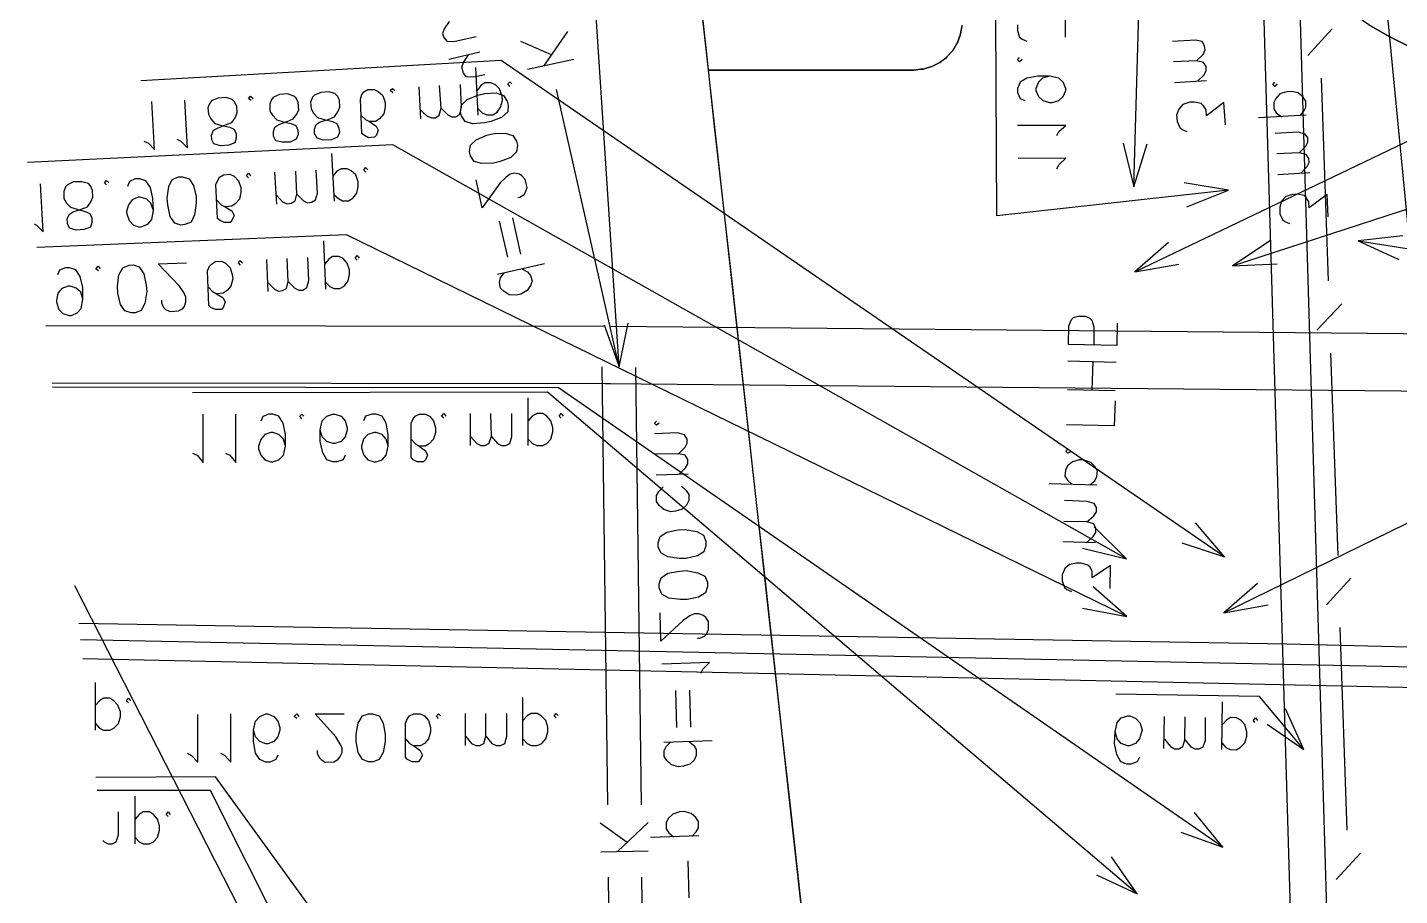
# Model space of a CAD drawing. Header units: metres. Extents: x 131 to 658, y 22 to 173.
# Drawn here: x 132.73 to 162.68, y 102.82 to 121.78 of the extents above; entities that cross this region are included whole.
import ezdxf

# ---------------------------------------------------------------- set-up
doc = ezdxf.new("R2010")
doc.units = ezdxf.units.M
for name, color, linetype in [('BOUNDARY', 7, 'Continuous'), ('ELECTR_CABLE', 7, 'Continuous'), ('ELECTR_CABLE_COMM', 7, 'Continuous'), ('GAS', 7, 'Continuous'), ('GRASS', 7, 'Continuous'), ('ROAD', 7, 'Continuous'), ('SEWER', 7, 'Continuous'), ('WATER_PIPELINE', 7, 'Continuous')]:
    doc.layers.add(name, color=color, linetype=linetype)

msp = doc.modelspace()

# ---------------------------------------------------------------- linework, layer by layer
at = {"layer": 'BOUNDARY'}
msp.add_lwpolyline([(149.762, 101.41), (149.396, 104.716), (149.207, 106.37), (148.841, 109.688), (148.652, 111.341), (148.286, 114.648), (148.108, 116.301), (147.731, 119.619), (147.554, 121.273), (147.187, 124.58), (146.999, 126.244), (146.633, 129.551), (146.444, 131.204), (146.078, 134.522), (145.9, 136.176), (149.229, 136.187), (150.894, 136.198), (154.223, 136.209), (155.887, 136.209), (159.216, 136.22), (160.881, 136.231), (164.221, 136.22)], dxfattribs=at)
at = {"layer": 'ELECTR_CABLE'}
for points in [[(156.653, 119.253), (156.886, 118.299), (156.886, 118.299), (157.519, 140.448), (157.519, 140.448), (160.393, 147.783)], [(160.415, 98.824), (159.571, 127.354)], [(161.203, 98.846), (160.359, 127.332)], [(158.04, 117.866), (158.95, 118.232), (158.95, 118.232), (153.89, 117.666), (153.89, 117.666), (153.846, 126.3)], [(155.388, 121.572), (155.388, 122.072)], [(154.345, 121.839), (154.345, 121.706), (154.345, 121.706), (154.389, 121.572), (154.389, 121.572), (154.445, 121.528), (154.445, 121.528), (154.545, 121.484)], [(158.251, 121.051), (158.395, 121.195), (158.395, 121.195), (158.44, 121.295), (158.44, 121.295), (158.428, 121.384), (158.428, 121.384), (158.373, 121.473), (158.373, 121.473), (158.229, 121.506), (158.229, 121.506), (157.729, 121.473)], [(157.929, 110.531), (158.861, 110.22), (158.861, 110.22), (143.071, 121.062), (143.071, 121.062), (135.203, 120.618)], [(154.445, 121.084), (154.389, 121.029), (154.389, 121.029), (154.345, 121.073), (154.345, 121.073), (154.389, 121.129)], [(158.273, 120.607), (158.417, 120.751), (158.417, 120.751), (158.462, 120.84), (158.462, 120.84), (158.462, 120.929), (158.462, 120.929), (158.406, 121.018), (158.406, 121.018), (158.251, 121.051), (158.251, 121.051), (157.752, 121.029)], [(142.571, 119.864), (142.516, 120.907)], [(155.044, 120.718), (154.889, 120.674), (154.889, 120.674), (154.8, 120.585), (154.8, 120.585), (154.744, 120.452), (154.744, 120.452), (154.744, 120.407), (154.744, 120.407), (154.8, 120.274), (154.8, 120.274), (154.9, 120.185), (154.9, 120.185), (155.044, 120.141), (155.044, 120.141), (155.099, 120.141), (155.099, 120.141), (155.244, 120.185), (155.244, 120.185), (155.344, 120.274), (155.344, 120.274), (155.399, 120.407), (155.399, 120.407), (155.399, 120.452), (155.399, 120.452), (155.344, 120.585), (155.344, 120.585), (155.244, 120.674), (155.244, 120.674), (155.044, 120.718), (155.044, 120.718), (154.789, 120.718), (154.789, 120.718), (154.545, 120.674), (154.545, 120.674), (154.4, 120.585), (154.4, 120.585), (154.345, 120.452), (154.345, 120.452), (154.345, 120.363), (154.345, 120.363), (154.4, 120.23), (154.4, 120.23), (154.5, 120.185)], [(140.008, 119.864), (140.108, 119.775), (140.108, 119.775), (140.197, 119.73), (140.197, 119.73), (140.341, 119.63), (140.341, 119.63), (140.385, 119.542), (140.385, 119.542), (140.352, 119.431), (140.352, 119.431), (140.307, 119.386), (140.307, 119.386), (140.174, 119.375), (140.174, 119.375), (140.086, 119.42), (140.086, 119.42), (140.03, 119.464), (140.03, 119.464), (139.997, 120.219), (139.997, 120.219), (140.03, 120.319), (140.03, 120.319), (140.074, 120.374), (140.074, 120.374), (140.163, 120.429), (140.163, 120.429), (140.296, 120.429), (140.296, 120.429), (140.385, 120.385), (140.385, 120.385), (140.485, 120.296), (140.485, 120.296), (140.54, 120.141), (140.54, 120.141), (140.54, 120.052), (140.54, 120.052), (140.507, 119.897), (140.507, 119.897), (140.418, 119.786), (140.418, 119.786), (140.33, 119.73), (140.33, 119.73), (140.197, 119.73)], [(140.707, 120.352), (140.651, 120.407), (140.651, 120.407), (140.696, 120.452), (140.696, 120.452), (140.751, 120.407)], [(141.317, 119.786), (141.284, 120.485)], [(141.306, 119.986), (141.45, 119.852), (141.45, 119.852), (141.55, 119.808), (141.55, 119.808), (141.639, 119.808), (141.639, 119.808), (141.717, 119.864), (141.717, 119.864), (141.761, 120.019), (141.761, 120.019), (141.728, 120.518)], [(141.761, 120.019), (141.905, 119.875), (141.905, 119.875), (141.994, 119.83), (141.994, 119.83), (142.083, 119.83), (142.083, 119.83), (142.172, 119.886), (142.172, 119.886), (142.205, 120.041), (142.205, 120.041), (142.183, 120.54)], [(142.571, 120.008), (142.66, 119.919), (142.66, 119.919), (142.76, 119.875), (142.76, 119.875), (142.893, 119.875), (142.893, 119.875), (142.982, 119.93), (142.982, 119.93), (143.059, 120.041), (143.059, 120.041), (143.104, 120.185), (143.104, 120.185), (143.093, 120.285), (143.093, 120.285), (143.037, 120.441), (143.037, 120.441), (142.949, 120.529), (142.949, 120.529), (142.849, 120.574), (142.849, 120.574), (142.715, 120.574), (142.715, 120.574), (142.627, 120.518), (142.627, 120.518), (142.549, 120.407)], [(143.259, 120.496), (143.215, 120.552), (143.215, 120.552), (143.259, 120.596), (143.259, 120.596), (143.304, 120.552)], [(157.641, 117.089), (156.908, 116.446), (156.908, 116.446), (165.386, 120.507), (165.386, 120.507), (173.187, 120.529)], [(158.473, 120.618), (157.774, 120.574)], [(160.015, 120.552), (159.96, 120.496), (159.96, 120.496), (159.915, 120.54), (159.915, 120.54), (159.96, 120.585)], [(135.27, 119.298), (135.369, 119.253), (135.369, 119.253), (135.503, 119.12), (135.503, 119.12), (135.447, 120.163)], [(135.991, 119.342), (136.08, 119.298), (136.08, 119.298), (136.224, 119.153), (136.224, 119.153), (136.168, 120.196)], [(136.945, 119.198), (136.801, 119.242), (136.801, 119.242), (136.757, 119.331), (136.757, 119.331), (136.745, 119.431), (136.745, 119.431), (136.79, 119.542), (136.79, 119.542), (136.879, 119.586), (136.879, 119.586), (137.056, 119.653), (137.056, 119.653), (137.189, 119.708), (137.189, 119.708), (137.267, 119.808), (137.267, 119.808), (137.311, 119.919), (137.311, 119.919), (137.3, 120.063), (137.3, 120.063), (137.245, 120.163), (137.245, 120.163), (137.2, 120.208), (137.2, 120.208), (137.067, 120.252), (137.067, 120.252), (136.89, 120.241), (136.89, 120.241), (136.757, 120.185), (136.757, 120.185), (136.712, 120.13), (136.712, 120.13), (136.668, 120.03), (136.668, 120.03), (136.679, 119.886), (136.679, 119.886), (136.734, 119.786), (136.734, 119.786), (136.823, 119.686), (136.823, 119.686), (136.967, 119.642), (136.967, 119.642), (137.145, 119.608), (137.145, 119.608), (137.234, 119.564), (137.234, 119.564), (137.289, 119.464), (137.289, 119.464), (137.289, 119.364), (137.289, 119.364), (137.256, 119.264), (137.256, 119.264), (137.123, 119.209), (137.123, 119.209), (136.945, 119.198)], [(137.611, 120.185), (137.555, 120.23), (137.555, 120.23), (137.6, 120.285), (137.6, 120.285), (137.655, 120.23)], [(138.288, 119.275), (138.155, 119.309), (138.155, 119.309), (138.099, 119.409), (138.099, 119.409), (138.099, 119.508), (138.099, 119.508), (138.133, 119.608), (138.133, 119.608), (138.221, 119.664), (138.221, 119.664), (138.399, 119.73), (138.399, 119.73), (138.532, 119.786), (138.532, 119.786), (138.61, 119.886), (138.61, 119.886), (138.654, 119.986), (138.654, 119.986), (138.643, 120.141), (138.643, 120.141), (138.599, 120.241), (138.599, 120.241), (138.543, 120.285), (138.543, 120.285), (138.41, 120.33), (138.41, 120.33), (138.232, 120.319), (138.232, 120.319), (138.099, 120.263), (138.099, 120.263), (138.055, 120.208), (138.055, 120.208), (138.022, 120.108), (138.022, 120.108), (138.022, 119.952), (138.022, 119.952), (138.077, 119.864), (138.077, 119.864), (138.177, 119.764), (138.177, 119.764), (138.31, 119.719), (138.31, 119.719), (138.488, 119.686), (138.488, 119.686), (138.587, 119.642), (138.587, 119.642), (138.632, 119.542), (138.632, 119.542), (138.643, 119.442), (138.643, 119.442), (138.599, 119.342), (138.599, 119.342), (138.465, 119.275), (138.465, 119.275), (138.288, 119.275)], [(139.187, 119.32), (139.054, 119.364), (139.054, 119.364), (138.998, 119.464), (138.998, 119.464), (138.998, 119.564), (138.998, 119.564), (139.031, 119.664), (139.031, 119.664), (139.12, 119.719), (139.12, 119.719), (139.298, 119.775), (139.298, 119.775), (139.431, 119.83), (139.431, 119.83), (139.509, 119.941), (139.509, 119.941), (139.553, 120.041), (139.553, 120.041), (139.542, 120.196), (139.542, 120.196), (139.497, 120.285), (139.497, 120.285), (139.442, 120.341), (139.442, 120.341), (139.309, 120.374), (139.309, 120.374), (139.131, 120.363), (139.131, 120.363), (138.998, 120.307), (138.998, 120.307), (138.954, 120.263), (138.954, 120.263), (138.909, 120.152), (138.909, 120.152), (138.92, 120.008), (138.92, 120.008), (138.976, 119.908), (138.976, 119.908), (139.065, 119.819), (139.065, 119.819), (139.209, 119.775), (139.209, 119.775), (139.386, 119.73), (139.386, 119.73), (139.486, 119.686), (139.486, 119.686), (139.531, 119.586), (139.531, 119.586), (139.542, 119.486), (139.542, 119.486), (139.497, 119.386), (139.497, 119.386), (139.364, 119.331), (139.364, 119.331), (139.187, 119.32)], [(158.883, 119.653), (158.85, 120.141), (158.85, 120.141), (158.473, 119.852), (158.473, 119.852), (158.462, 119.986), (158.462, 119.986), (158.406, 120.074), (158.406, 120.074), (158.351, 120.119), (158.351, 120.119), (158.207, 120.152), (158.207, 120.152), (158.107, 120.152), (158.107, 120.152), (157.951, 120.097), (157.951, 120.097), (157.863, 119.997), (157.863, 119.997), (157.818, 119.864), (157.818, 119.864), (157.829, 119.73), (157.829, 119.73), (157.885, 119.597), (157.885, 119.597), (157.94, 119.553), (157.94, 119.553), (158.04, 119.508)], [(160.504, 119.852), (160.592, 119.952), (160.592, 119.952), (160.637, 120.041), (160.637, 120.041), (160.637, 120.174), (160.637, 120.174), (160.581, 120.263), (160.581, 120.263), (160.47, 120.352), (160.47, 120.352), (160.326, 120.385), (160.326, 120.385), (160.226, 120.374), (160.226, 120.374), (160.071, 120.33), (160.071, 120.33), (159.982, 120.23), (159.982, 120.23), (159.938, 120.141), (159.938, 120.141), (159.938, 120.008), (159.938, 120.008), (159.993, 119.919), (159.993, 119.919), (160.104, 119.83)], [(160.648, 119.864), (159.605, 119.808)], [(155.199, 119.42), (155.244, 119.508), (155.244, 119.508), (155.399, 119.642), (155.399, 119.642), (154.345, 119.642)], [(155.765, 110.409), (156.72, 110.176), (140.707, 119.22), (132.73, 118.831)], [(156.886, 118.299), (157.175, 119.242)], [(160.492, 119.042), (160.637, 119.187), (160.637, 119.187), (160.681, 119.275), (160.681, 119.275), (160.681, 119.375), (160.681, 119.375), (160.626, 119.453), (160.626, 119.453), (160.47, 119.497), (160.47, 119.497), (159.971, 119.464)], [(139.431, 117.988), (139.375, 119.031)], [(155.199, 118.698), (155.255, 118.787), (155.255, 118.787), (155.399, 118.931), (155.399, 118.931), (154.356, 118.92)], [(160.526, 118.599), (160.67, 118.743), (160.67, 118.743), (160.714, 118.832), (160.714, 118.832), (160.703, 118.92), (160.703, 118.92), (160.648, 119.009), (160.648, 119.009), (160.492, 119.042), (160.492, 119.042), (160.004, 119.02)], [(138.177, 117.922), (138.133, 118.621)], [(138.166, 118.121), (138.299, 117.977), (138.299, 117.977), (138.399, 117.933), (138.399, 117.933), (138.488, 117.944), (138.488, 117.944), (138.576, 117.999), (138.576, 117.999), (138.61, 118.144), (138.61, 118.144), (138.587, 118.643)], [(138.61, 118.144), (138.754, 117.999), (138.754, 117.999), (138.843, 117.955), (138.843, 117.955), (138.931, 117.966), (138.931, 117.966), (139.02, 118.021), (139.02, 118.021), (139.065, 118.166), (139.065, 118.166), (139.031, 118.665)], [(139.42, 118.132), (139.52, 118.044), (139.52, 118.044), (139.608, 117.999), (139.608, 117.999), (139.742, 117.999), (139.742, 117.999), (139.83, 118.055), (139.83, 118.055), (139.919, 118.166), (139.919, 118.166), (139.952, 118.31), (139.952, 118.31), (139.952, 118.41), (139.952, 118.41), (139.897, 118.565), (139.897, 118.565), (139.797, 118.654), (139.797, 118.654), (139.708, 118.698), (139.708, 118.698), (139.575, 118.698), (139.575, 118.698), (139.486, 118.643), (139.486, 118.643), (139.398, 118.532)], [(140.119, 118.621), (140.074, 118.665), (140.074, 118.665), (140.108, 118.721), (140.108, 118.721), (140.163, 118.676)], [(132.876, 117.493), (132.928, 117.467), (133.072, 117.322), (133.017, 118.365)], [(133.794, 117.356), (133.649, 117.4), (133.649, 117.4), (133.605, 117.5), (133.605, 117.5), (133.594, 117.6), (133.594, 117.6), (133.638, 117.7), (133.638, 117.7), (133.727, 117.755), (133.727, 117.755), (133.905, 117.811), (133.905, 117.811), (134.038, 117.866), (134.038, 117.866), (134.115, 117.977), (134.115, 117.977), (134.16, 118.077), (134.16, 118.077), (134.149, 118.221), (134.149, 118.221), (134.104, 118.321), (134.104, 118.321), (134.06, 118.377), (134.06, 118.377), (133.916, 118.41), (133.916, 118.41), (133.738, 118.41), (133.738, 118.41), (133.605, 118.343), (133.605, 118.343), (133.561, 118.299), (133.561, 118.299), (133.527, 118.199), (133.527, 118.199), (133.527, 118.044), (133.527, 118.044), (133.583, 117.944), (133.583, 117.944), (133.672, 117.855), (133.672, 117.855), (133.816, 117.811), (133.816, 117.811), (133.993, 117.766), (133.993, 117.766), (134.093, 117.722), (134.093, 117.722), (134.138, 117.622), (134.138, 117.622), (134.138, 117.522), (134.138, 117.522), (134.104, 117.422), (134.104, 117.422), (133.971, 117.367), (133.971, 117.367), (133.794, 117.356)], [(134.459, 118.343), (134.415, 118.388), (134.415, 118.388), (134.459, 118.443), (134.459, 118.443), (134.504, 118.399)], [(135.48, 117.788), (135.425, 117.944), (135.425, 117.944), (135.336, 118.033), (135.336, 118.033), (135.192, 118.077), (135.192, 118.077), (135.147, 118.077), (135.147, 118.077), (135.014, 118.021), (135.014, 118.021), (134.937, 117.911), (134.937, 117.911), (134.892, 117.766), (134.892, 117.766), (134.903, 117.711), (134.903, 117.711), (134.948, 117.567), (134.948, 117.567), (135.048, 117.467), (135.048, 117.467), (135.181, 117.422), (135.181, 117.422), (135.225, 117.433), (135.225, 117.433), (135.358, 117.489), (135.358, 117.489), (135.447, 117.589), (135.447, 117.589), (135.48, 117.788), (135.48, 117.788), (135.469, 118.044), (135.469, 118.044), (135.414, 118.288), (135.414, 118.288), (135.314, 118.432), (135.314, 118.432), (135.181, 118.476), (135.181, 118.476), (135.081, 118.476), (135.081, 118.476), (134.959, 118.421), (134.959, 118.421), (134.914, 118.31)], [(136.08, 117.467), (135.946, 117.511), (135.946, 117.511), (135.847, 117.655), (135.847, 117.655), (135.791, 117.911), (135.791, 117.911), (135.78, 118.055), (135.78, 118.055), (135.813, 118.31), (135.813, 118.31), (135.891, 118.465), (135.891, 118.465), (136.024, 118.521), (136.024, 118.521), (136.113, 118.521), (136.113, 118.521), (136.257, 118.476), (136.257, 118.476), (136.357, 118.332), (136.357, 118.332), (136.413, 118.088), (136.413, 118.088), (136.413, 117.944), (136.413, 117.944), (136.379, 117.689), (136.379, 117.689), (136.302, 117.533), (136.302, 117.533), (136.168, 117.478), (136.168, 117.478), (136.08, 117.467)], [(136.867, 118.01), (136.956, 117.911), (136.956, 117.911), (137.045, 117.866), (137.045, 117.866), (137.189, 117.777), (137.189, 117.777), (137.245, 117.677), (137.245, 117.677), (137.2, 117.578), (137.2, 117.578), (137.156, 117.522), (137.156, 117.522), (137.023, 117.522), (137.023, 117.522), (136.934, 117.567), (136.934, 117.567), (136.879, 117.611), (136.879, 117.611), (136.845, 118.354), (136.845, 118.354), (136.89, 118.465), (136.89, 118.465), (136.923, 118.51), (136.923, 118.51), (137.012, 118.565), (137.012, 118.565), (137.145, 118.576), (137.145, 118.576), (137.245, 118.532), (137.245, 118.532), (137.334, 118.432), (137.334, 118.432), (137.389, 118.288), (137.389, 118.288), (137.389, 118.188), (137.389, 118.188), (137.356, 118.033), (137.356, 118.033), (137.267, 117.933), (137.267, 117.933), (137.189, 117.877), (137.189, 117.877), (137.045, 117.866)], [(137.555, 118.499), (137.511, 118.543), (137.511, 118.543), (137.555, 118.599), (137.555, 118.599), (137.6, 118.543)], [(158.95, 118.232), (157.985, 118.388)], [(159.86, 117.123), (159.039, 116.579), (159.039, 116.579), (165.186, 118.576), (165.186, 118.576), (173.065, 118.51)], [(160.726, 118.61), (160.026, 118.565)], [(161.125, 117.644), (161.103, 118.132), (161.103, 118.132), (160.714, 117.844), (160.714, 117.844), (160.703, 117.977), (160.703, 117.977), (160.648, 118.066), (160.648, 118.066), (160.603, 118.11), (160.603, 118.11), (160.448, 118.144), (160.448, 118.144), (160.348, 118.132), (160.348, 118.132), (160.204, 118.088), (160.204, 118.088), (160.104, 117.988), (160.104, 117.988), (160.071, 117.855), (160.071, 117.855), (160.071, 117.711), (160.071, 117.711), (160.126, 117.589), (160.126, 117.589), (160.182, 117.544), (160.182, 117.544), (160.282, 117.5)], [(155.765, 109.1), (156.731, 108.922), (139.697, 117.256), (132.935, 116.978)], [(139.242, 116.068), (139.198, 117.123)], [(162.756, 117.234), (161.78, 117.123), (161.78, 117.123), (165.164, 116.59), (165.164, 116.59), (168.382, 116.457)], [(161.78, 117.123), (162.667, 116.712)], [(133.938, 115.847), (133.894, 116.002), (133.894, 116.002), (133.794, 116.091), (133.794, 116.091), (133.661, 116.135), (133.661, 116.135), (133.616, 116.135), (133.616, 116.135), (133.483, 116.08), (133.483, 116.08), (133.394, 115.98), (133.394, 115.98), (133.361, 115.824), (133.361, 115.824), (133.361, 115.78), (133.361, 115.78), (133.416, 115.625), (133.416, 115.625), (133.505, 115.536), (133.505, 115.536), (133.638, 115.491), (133.638, 115.491), (133.694, 115.491), (133.694, 115.491), (133.816, 115.547), (133.816, 115.547), (133.905, 115.647), (133.905, 115.647), (133.938, 115.847), (133.938, 115.847), (133.938, 116.102), (133.938, 116.102), (133.882, 116.346), (133.882, 116.346), (133.783, 116.49), (133.783, 116.49), (133.649, 116.535), (133.649, 116.535), (133.561, 116.535), (133.561, 116.535), (133.427, 116.479), (133.427, 116.479), (133.383, 116.379)], [(134.282, 116.468), (134.226, 116.512), (134.226, 116.512), (134.271, 116.568), (134.271, 116.568), (134.315, 116.512)], [(134.992, 115.547), (134.859, 115.591), (134.859, 115.591), (134.759, 115.736), (134.759, 115.736), (134.704, 115.98), (134.704, 115.98), (134.693, 116.135), (134.693, 116.135), (134.726, 116.379), (134.726, 116.379), (134.815, 116.535), (134.815, 116.535), (134.948, 116.59), (134.948, 116.59), (135.037, 116.601), (135.037, 116.601), (135.17, 116.557), (135.17, 116.557), (135.27, 116.401), (135.27, 116.401), (135.325, 116.157), (135.325, 116.157), (135.336, 116.013), (135.336, 116.013), (135.292, 115.758), (135.292, 115.758), (135.214, 115.602), (135.214, 115.602), (135.081, 115.547), (135.081, 115.547), (134.992, 115.547)], [(135.658, 115.824), (135.658, 115.769), (135.658, 115.769), (135.702, 115.669), (135.702, 115.669), (135.747, 115.625), (135.747, 115.625), (135.847, 115.58), (135.847, 115.58), (136.024, 115.591), (136.024, 115.591), (136.113, 115.636), (136.113, 115.636), (136.157, 115.691), (136.157, 115.691), (136.191, 115.791), (136.191, 115.791), (136.191, 115.891), (136.191, 115.891), (136.146, 115.991), (136.146, 115.991), (136.046, 116.135), (136.046, 116.135), (135.58, 116.623), (135.58, 116.623), (136.202, 116.645)], [(136.679, 116.113), (136.768, 116.013), (136.768, 116.013), (136.856, 115.969), (136.856, 115.969), (137.001, 115.88), (137.001, 115.88), (137.045, 115.78), (137.045, 115.78), (137.012, 115.68), (137.012, 115.68), (136.967, 115.625), (136.967, 115.625), (136.834, 115.625), (136.834, 115.625), (136.734, 115.669), (136.734, 115.669), (136.69, 115.713), (136.69, 115.713), (136.657, 116.468), (136.657, 116.468), (136.701, 116.568), (136.701, 116.568), (136.745, 116.612), (136.745, 116.612), (136.834, 116.668), (136.834, 116.668), (136.967, 116.679), (136.967, 116.679), (137.056, 116.634), (137.056, 116.634), (137.156, 116.535), (137.156, 116.535), (137.2, 116.39), (137.2, 116.39), (137.211, 116.29), (137.211, 116.29), (137.167, 116.135), (137.167, 116.135), (137.089, 116.035), (137.089, 116.035), (137.001, 115.98), (137.001, 115.98), (136.856, 115.969)], [(137.378, 116.59), (137.334, 116.645), (137.334, 116.645), (137.367, 116.69), (137.367, 116.69), (137.422, 116.645)], [(137.988, 116.013), (137.955, 116.712)], [(137.977, 116.213), (138.121, 116.068), (138.121, 116.068), (138.21, 116.024), (138.21, 116.024), (138.299, 116.035), (138.299, 116.035), (138.388, 116.08), (138.388, 116.08), (138.421, 116.235), (138.421, 116.235), (138.399, 116.734)], [(138.421, 116.235), (138.565, 116.091), (138.565, 116.091), (138.654, 116.046), (138.654, 116.046), (138.743, 116.046), (138.743, 116.046), (138.832, 116.102), (138.832, 116.102), (138.876, 116.257), (138.876, 116.257), (138.854, 116.756)], [(139.231, 116.224), (139.331, 116.124), (139.331, 116.124), (139.42, 116.08), (139.42, 116.08), (139.553, 116.08), (139.553, 116.08), (139.642, 116.135), (139.642, 116.135), (139.73, 116.246), (139.73, 116.246), (139.764, 116.39), (139.764, 116.39), (139.764, 116.49), (139.764, 116.49), (139.708, 116.634), (139.708, 116.634), (139.619, 116.734), (139.619, 116.734), (139.531, 116.779), (139.531, 116.779), (139.386, 116.779), (139.386, 116.779), (139.309, 116.723), (139.309, 116.723), (139.22, 116.623)], [(139.93, 116.701), (139.886, 116.745), (139.886, 116.745), (139.93, 116.801), (139.93, 116.801), (139.975, 116.745)], [(156.908, 116.446), (157.863, 116.612)], [(159.039, 116.579), (160.015, 116.623)], [(156.52, 115.325), (156.509, 114.837), (156.509, 114.837), (155.455, 114.859), (155.455, 114.859), (155.466, 115.269), (155.466, 115.269), (155.521, 115.403), (155.521, 115.403), (155.566, 115.447), (155.566, 115.447), (155.665, 115.48), (155.665, 115.48), (155.821, 115.48), (155.821, 115.48), (155.921, 115.436), (155.921, 115.436), (155.965, 115.392), (155.965, 115.392), (156.009, 115.247), (156.009, 115.247), (156.009, 114.848)], [(155.443, 114.504), (156.498, 114.471)], [(155.976, 113.86), (155.998, 114.493)], [(157.907, 104.206), (158.828, 103.884), (144.324, 113.916), (133.277, 113.928)], [(156.475, 113.849), (155.432, 113.871)], [(156.065, 103.274), (156.953, 102.863), (156.953, 102.863), (144.08, 113.816), (144.08, 113.816), (136.335, 113.805)], [(143.659, 112.651), (143.659, 113.694)], [(156.475, 113.627), (156.453, 113.083), (156.453, 113.083), (155.41, 113.106)], [(136.335, 112.484), (136.435, 112.44), (136.435, 112.44), (136.568, 112.284), (136.568, 112.284), (136.568, 113.339)], [(137.056, 112.484), (137.145, 112.44), (137.145, 112.44), (137.278, 112.284), (137.278, 112.284), (137.278, 113.339)], [(138.366, 112.64), (138.321, 112.795), (138.321, 112.795), (138.221, 112.895), (138.221, 112.895), (138.088, 112.939), (138.088, 112.939), (138.044, 112.939), (138.044, 112.939), (137.911, 112.895), (137.911, 112.895), (137.822, 112.784), (137.822, 112.784), (137.777, 112.64), (137.777, 112.64), (137.777, 112.584), (137.777, 112.584), (137.822, 112.44), (137.822, 112.44), (137.911, 112.34), (137.911, 112.34), (138.044, 112.296), (138.044, 112.296), (138.088, 112.296), (138.088, 112.296), (138.221, 112.34), (138.221, 112.34), (138.321, 112.44), (138.321, 112.44), (138.366, 112.64), (138.366, 112.64), (138.366, 112.895), (138.366, 112.895), (138.31, 113.139), (138.31, 113.139), (138.221, 113.294), (138.221, 113.294), (138.088, 113.339), (138.088, 113.339), (137.999, 113.339), (137.999, 113.339), (137.866, 113.283), (137.866, 113.283), (137.822, 113.183)], [(138.721, 113.239), (138.676, 113.294), (138.676, 113.294), (138.721, 113.339), (138.721, 113.339), (138.765, 113.294)], [(139.664, 112.44), (139.619, 112.34), (139.619, 112.34), (139.486, 112.296), (139.486, 112.296), (139.398, 112.296), (139.398, 112.296), (139.264, 112.34), (139.264, 112.34), (139.176, 112.495), (139.176, 112.495), (139.12, 112.739), (139.12, 112.739), (139.12, 112.995), (139.12, 112.995), (139.165, 113.194), (139.165, 113.194), (139.264, 113.294), (139.264, 113.294), (139.398, 113.339), (139.398, 113.339), (139.442, 113.339), (139.442, 113.339), (139.575, 113.294), (139.575, 113.294), (139.664, 113.194), (139.664, 113.194), (139.708, 113.039), (139.708, 113.039), (139.708, 112.995), (139.708, 112.995), (139.664, 112.839), (139.664, 112.839), (139.575, 112.739), (139.575, 112.739), (139.442, 112.695), (139.442, 112.695), (139.398, 112.695), (139.398, 112.695), (139.264, 112.739), (139.264, 112.739), (139.165, 112.839), (139.165, 112.839), (139.12, 112.995)], [(140.607, 112.64), (140.563, 112.795), (140.563, 112.795), (140.474, 112.895), (140.474, 112.895), (140.341, 112.939), (140.341, 112.939), (140.296, 112.939), (140.296, 112.939), (140.163, 112.895), (140.163, 112.895), (140.063, 112.795), (140.063, 112.795), (140.019, 112.64), (140.019, 112.64), (140.019, 112.595), (140.019, 112.595), (140.074, 112.44), (140.074, 112.44), (140.163, 112.34), (140.163, 112.34), (140.296, 112.296), (140.296, 112.296), (140.341, 112.296), (140.341, 112.296), (140.474, 112.34), (140.474, 112.34), (140.563, 112.44), (140.563, 112.44), (140.607, 112.64), (140.607, 112.64), (140.607, 112.895), (140.607, 112.895), (140.563, 113.139), (140.563, 113.139), (140.474, 113.294), (140.474, 113.294), (140.341, 113.339), (140.341, 113.339), (140.252, 113.339), (140.252, 113.339), (140.108, 113.294), (140.108, 113.294), (140.063, 113.194)], [(141.106, 112.795), (141.195, 112.695), (141.195, 112.695), (141.284, 112.64), (141.284, 112.64), (141.417, 112.54), (141.417, 112.54), (141.462, 112.44), (141.462, 112.44), (141.417, 112.34), (141.417, 112.34), (141.373, 112.296), (141.373, 112.296), (141.24, 112.296), (141.24, 112.296), (141.151, 112.34), (141.151, 112.34), (141.106, 112.395), (141.106, 112.395), (141.106, 113.139), (141.106, 113.139), (141.151, 113.239), (141.151, 113.239), (141.195, 113.294), (141.195, 113.294), (141.284, 113.339), (141.284, 113.339), (141.417, 113.339), (141.417, 113.339), (141.506, 113.294), (141.506, 113.294), (141.595, 113.194), (141.595, 113.194), (141.639, 113.039), (141.639, 113.039), (141.639, 112.939), (141.639, 112.939), (141.595, 112.795), (141.595, 112.795), (141.506, 112.695), (141.506, 112.695), (141.417, 112.64), (141.417, 112.64), (141.284, 112.64)], [(141.817, 113.25), (141.772, 113.294), (141.772, 113.294), (141.817, 113.35), (141.817, 113.35), (141.861, 113.294)], [(142.405, 112.651), (142.405, 113.35)], [(142.405, 112.85), (142.538, 112.695), (142.538, 112.695), (142.627, 112.651), (142.627, 112.651), (142.715, 112.651), (142.715, 112.651), (142.804, 112.695), (142.804, 112.695), (142.86, 112.85), (142.86, 112.85), (142.849, 113.35)], [(142.86, 112.85), (142.993, 112.695), (142.993, 112.695), (143.082, 112.651), (143.082, 112.651), (143.17, 112.651), (143.17, 112.651), (143.259, 112.695), (143.259, 112.695), (143.304, 112.85), (143.304, 112.85), (143.304, 113.35)], [(143.659, 112.795), (143.759, 112.695), (143.759, 112.695), (143.847, 112.651), (143.847, 112.651), (143.981, 112.651), (143.981, 112.651), (144.069, 112.695), (144.069, 112.695), (144.158, 112.795), (144.158, 112.795), (144.202, 112.95), (144.202, 112.95), (144.202, 113.05), (144.202, 113.05), (144.158, 113.194), (144.158, 113.194), (144.069, 113.294), (144.069, 113.294), (143.981, 113.35), (143.981, 113.35), (143.847, 113.35), (143.847, 113.35), (143.747, 113.294), (143.747, 113.294), (143.659, 113.194)], [(144.38, 113.25), (144.336, 113.294), (144.336, 113.294), (144.38, 113.35), (144.38, 113.35), (144.424, 113.294)], [(155.921, 111.796), (156.032, 111.885), (156.032, 111.885), (156.076, 111.974), (156.076, 111.974), (156.087, 112.107), (156.087, 112.107), (156.032, 112.196), (156.032, 112.196), (155.943, 112.284), (155.943, 112.284), (155.787, 112.34), (155.787, 112.34), (155.688, 112.34), (155.688, 112.34), (155.543, 112.296), (155.543, 112.296), (155.432, 112.207), (155.432, 112.207), (155.388, 112.118), (155.388, 112.118), (155.377, 111.985), (155.377, 111.985), (155.432, 111.896), (155.432, 111.896), (155.532, 111.807)], [(155.499, 112.517), (155.443, 112.484), (155.443, 112.484), (155.399, 112.529), (155.399, 112.529), (155.443, 112.573)], [(156.076, 111.785), (155.033, 111.818)], [(155.854, 110.986), (156.009, 111.119), (156.009, 111.119), (156.065, 111.208), (156.065, 111.208), (156.065, 111.297), (156.065, 111.297), (156.02, 111.386), (156.02, 111.386), (155.865, 111.43), (155.865, 111.43), (155.366, 111.452)], [(159.583, 109.643), (158.85, 109), (158.85, 109), (164.132, 111.585), (164.132, 111.585), (171.922, 111.341)], [(155.843, 110.531), (155.998, 110.664), (155.998, 110.664), (156.054, 110.753), (156.054, 110.753), (156.054, 110.842), (156.054, 110.842), (156.009, 110.942), (156.009, 110.942), (155.854, 110.986), (155.854, 110.986), (155.355, 110.997)], [(156.72, 110.176), (156.02, 110.875)], [(158.861, 110.22), (158.229, 110.964)], [(156.043, 110.531), (155.344, 110.553)], [(156.364, 109.532), (156.376, 110.032), (156.376, 110.032), (155.976, 109.765), (155.976, 109.765), (155.976, 109.899), (155.976, 109.899), (155.932, 109.999), (155.932, 109.999), (155.876, 110.043), (155.876, 110.043), (155.732, 110.087), (155.732, 110.087), (155.632, 110.087), (155.632, 110.087), (155.477, 110.054), (155.477, 110.054), (155.377, 109.965), (155.377, 109.965), (155.321, 109.832), (155.321, 109.832), (155.321, 109.699), (155.321, 109.699), (155.366, 109.555), (155.366, 109.555), (155.421, 109.51), (155.421, 109.51), (155.521, 109.466)], [(133.754, 109.594), (138.077, 101.121), (142.405, 92.621)], [(156.731, 108.922), (155.998, 109.566)], [(158.85, 109), (159.816, 109.177)], [(134.215, 106.436), (134.215, 107.48)], [(134.215, 106.581), (134.304, 106.481), (134.304, 106.481), (134.393, 106.436), (134.393, 106.436), (134.526, 106.436), (134.526, 106.436), (134.615, 106.481), (134.615, 106.481), (134.715, 106.581), (134.715, 106.581), (134.759, 106.736), (134.759, 106.736), (134.759, 106.836), (134.759, 106.836), (134.704, 106.98), (134.704, 106.98), (134.615, 107.08), (134.615, 107.08), (134.526, 107.136), (134.526, 107.136), (134.393, 107.136), (134.393, 107.136), (134.304, 107.08), (134.304, 107.08), (134.215, 106.98)], [(134.937, 107.036), (134.892, 107.08), (134.892, 107.08), (134.937, 107.136), (134.937, 107.136), (134.981, 107.08)], [(143.548, 106.104), (143.548, 107.147)], [(159.793, 106.57), (160.592, 106.015), (160.592, 106.015), (159.627, 107.169), (159.627, 107.169), (156.487, 107.224)], [(158.806, 106.015), (158.817, 107.058)], [(136.224, 105.937), (136.313, 105.882), (136.313, 105.882), (136.446, 105.737), (136.446, 105.737), (136.446, 106.78)], [(136.945, 105.937), (137.034, 105.893), (137.034, 105.893), (137.167, 105.737), (137.167, 105.737), (137.167, 106.792)], [(138.199, 105.893), (138.155, 105.793), (138.155, 105.793), (138.022, 105.737), (138.022, 105.737), (137.933, 105.737), (137.933, 105.737), (137.8, 105.793), (137.8, 105.793), (137.711, 105.937), (137.711, 105.937), (137.666, 106.192), (137.666, 106.192), (137.666, 106.436), (137.666, 106.436), (137.711, 106.636), (137.711, 106.636), (137.8, 106.736), (137.8, 106.736), (137.933, 106.792), (137.933, 106.792), (137.977, 106.792), (137.977, 106.792), (138.11, 106.736), (138.11, 106.736), (138.199, 106.636), (138.199, 106.636), (138.243, 106.492), (138.243, 106.492), (138.243, 106.436), (138.243, 106.436), (138.199, 106.292), (138.199, 106.292), (138.11, 106.192), (138.11, 106.192), (137.977, 106.137), (137.977, 106.137), (137.933, 106.137), (137.933, 106.137), (137.8, 106.192), (137.8, 106.192), (137.711, 106.292), (137.711, 106.292), (137.666, 106.436)], [(138.61, 106.692), (138.554, 106.736), (138.554, 106.736), (138.61, 106.792), (138.61, 106.792), (138.654, 106.736)], [(139.054, 105.993), (139.054, 105.937), (139.054, 105.937), (139.098, 105.837), (139.098, 105.837), (139.142, 105.793), (139.142, 105.793), (139.231, 105.737), (139.231, 105.737), (139.42, 105.748), (139.42, 105.748), (139.509, 105.793), (139.509, 105.793), (139.553, 105.848), (139.553, 105.848), (139.597, 105.948), (139.597, 105.948), (139.597, 106.048), (139.597, 106.048), (139.553, 106.148), (139.553, 106.148), (139.464, 106.292), (139.464, 106.292), (139.009, 106.792), (139.009, 106.792), (139.642, 106.792)], [(140.174, 105.748), (140.041, 105.793), (140.041, 105.793), (139.952, 105.948), (139.952, 105.948), (139.908, 106.192), (139.908, 106.192), (139.908, 106.348), (139.908, 106.348), (139.952, 106.592), (139.952, 106.592), (140.041, 106.747), (140.041, 106.747), (140.174, 106.792), (140.174, 106.792), (140.263, 106.792), (140.263, 106.792), (140.407, 106.747), (140.407, 106.747), (140.496, 106.592), (140.496, 106.592), (140.54, 106.348), (140.54, 106.348), (140.54, 106.192), (140.54, 106.192), (140.496, 105.948), (140.496, 105.948), (140.407, 105.793), (140.407, 105.793), (140.274, 105.748), (140.274, 105.748), (140.174, 105.748)], [(140.984, 106.248), (141.073, 106.148), (141.073, 106.148), (141.162, 106.092), (141.162, 106.092), (141.306, 105.993), (141.306, 105.993), (141.351, 105.893), (141.351, 105.893), (141.306, 105.793), (141.306, 105.793), (141.262, 105.748), (141.262, 105.748), (141.129, 105.748), (141.129, 105.748), (141.029, 105.793), (141.029, 105.793), (140.984, 105.848), (140.984, 105.848), (140.984, 106.592), (140.984, 106.592), (141.029, 106.692), (141.029, 106.692), (141.073, 106.747), (141.073, 106.747), (141.162, 106.792), (141.162, 106.792), (141.306, 106.792), (141.306, 106.792), (141.395, 106.747), (141.395, 106.747), (141.484, 106.647), (141.484, 106.647), (141.528, 106.492), (141.528, 106.492), (141.528, 106.392), (141.528, 106.392), (141.484, 106.248), (141.484, 106.248), (141.395, 106.148), (141.395, 106.148), (141.306, 106.092), (141.306, 106.092), (141.162, 106.092)], [(141.706, 106.692), (141.661, 106.747), (141.661, 106.747), (141.706, 106.792), (141.706, 106.792), (141.75, 106.747)], [(142.294, 106.104), (142.294, 106.803)], [(142.294, 106.303), (142.427, 106.148), (142.427, 106.148), (142.516, 106.104), (142.516, 106.104), (142.605, 106.104), (142.605, 106.104), (142.693, 106.148), (142.693, 106.148), (142.738, 106.303), (142.738, 106.303), (142.738, 106.803)], [(142.738, 106.303), (142.871, 106.148), (142.871, 106.148), (142.96, 106.104), (142.96, 106.104), (143.059, 106.104), (143.059, 106.104), (143.148, 106.148), (143.148, 106.148), (143.193, 106.303), (143.193, 106.303), (143.193, 106.803)], [(143.548, 106.248), (143.636, 106.148), (143.636, 106.148), (143.725, 106.104), (143.725, 106.104), (143.858, 106.104), (143.858, 106.104), (143.958, 106.148), (143.958, 106.148), (144.047, 106.248), (144.047, 106.248), (144.091, 106.403), (144.091, 106.403), (144.091, 106.503), (144.091, 106.503), (144.047, 106.647), (144.047, 106.647), (143.947, 106.747), (143.947, 106.747), (143.858, 106.803), (143.858, 106.803), (143.725, 106.803), (143.725, 106.803), (143.636, 106.747), (143.636, 106.747), (143.548, 106.647)], [(144.269, 106.703), (144.225, 106.747), (144.225, 106.747), (144.269, 106.803), (144.269, 106.803), (144.313, 106.758)], [(157.008, 105.848), (156.953, 105.748), (156.953, 105.748), (156.819, 105.693), (156.819, 105.693), (156.731, 105.693), (156.731, 105.693), (156.598, 105.748), (156.598, 105.748), (156.509, 105.904), (156.509, 105.904), (156.464, 106.148), (156.464, 106.148), (156.475, 106.403), (156.475, 106.403), (156.52, 106.603), (156.52, 106.603), (156.609, 106.703), (156.609, 106.703), (156.753, 106.747), (156.753, 106.747), (156.797, 106.747), (156.797, 106.747), (156.93, 106.692), (156.93, 106.692), (157.019, 106.592), (157.019, 106.592), (157.064, 106.436), (157.064, 106.436), (157.052, 106.392), (157.052, 106.392), (157.008, 106.248), (157.008, 106.248), (156.919, 106.148), (156.919, 106.148), (156.786, 106.092), (156.786, 106.092), (156.742, 106.092), (156.742, 106.092), (156.609, 106.148), (156.609, 106.148), (156.52, 106.248), (156.52, 106.248), (156.475, 106.403)], [(157.541, 106.037), (157.552, 106.736)], [(157.552, 106.237), (157.685, 106.081), (157.685, 106.081), (157.774, 106.026), (157.774, 106.026), (157.863, 106.026), (157.863, 106.026), (157.951, 106.081), (157.951, 106.081), (157.996, 106.226), (157.996, 106.226), (158.007, 106.725)], [(157.996, 106.226), (158.129, 106.07), (158.129, 106.07), (158.218, 106.026), (158.218, 106.026), (158.306, 106.026), (158.306, 106.026), (158.395, 106.07), (158.395, 106.07), (158.451, 106.215), (158.451, 106.215), (158.451, 106.714)], [(158.806, 106.159), (158.895, 106.059), (158.895, 106.059), (158.983, 106.015), (158.983, 106.015), (159.116, 106.004), (159.116, 106.004), (159.205, 106.059), (159.205, 106.059), (159.305, 106.159), (159.305, 106.159), (159.35, 106.303), (159.35, 106.303), (159.35, 106.403), (159.35, 106.403), (159.305, 106.559), (159.305, 106.559), (159.216, 106.658), (159.216, 106.658), (159.128, 106.703), (159.128, 106.703), (158.994, 106.714), (158.994, 106.714), (158.906, 106.658), (158.906, 106.658), (158.817, 106.559)], [(159.527, 106.603), (159.494, 106.647), (159.494, 106.647), (159.538, 106.703), (159.538, 106.703), (159.583, 106.647)], [(160.592, 106.015), (160.193, 106.903)], [(143.725, 95.473), (144.491, 94.863), (136.834, 105.416), (134.223, 105.4)], [(140.019, 97.959), (140.685, 97.237), (136.723, 105.116), (134.254, 105.116)], [(135.081, 103.951), (135.081, 104.994)], [(134.377, 104.027), (134.404, 103.995), (134.493, 103.951), (134.582, 103.951), (134.67, 103.995), (134.715, 104.151), (134.715, 104.65)], [(135.081, 104.095), (135.17, 103.995), (135.17, 103.995), (135.258, 103.951), (135.258, 103.951), (135.392, 103.951), (135.392, 103.951), (135.48, 103.995), (135.48, 103.995), (135.569, 104.095), (135.569, 104.095), (135.614, 104.25), (135.614, 104.25), (135.614, 104.35), (135.614, 104.35), (135.569, 104.495), (135.569, 104.495), (135.48, 104.594), (135.48, 104.594), (135.392, 104.65), (135.392, 104.65), (135.258, 104.65), (135.258, 104.65), (135.17, 104.594), (135.17, 104.594), (135.081, 104.495)], [(135.802, 104.55), (135.758, 104.594), (135.758, 104.594), (135.802, 104.65), (135.802, 104.65), (135.847, 104.594)], [(158.828, 103.884), (158.207, 104.639)], [(156.953, 102.863), (156.398, 103.673)]]:
    msp.add_lwpolyline(points, dxfattribs=at)
at = {"layer": 'ELECTR_CABLE_COMM'}
for points in [[(161.214, 121.75), (160.681, 121.173)], [(160.97, 120.674), (161.125, 116.246)], [(161.425, 115.747), (160.881, 115.17)], [(161.18, 114.67), (161.336, 110.254)], [(161.624, 109.754), (161.092, 109.177)], [(161.38, 108.678), (161.536, 104.25)], [(161.835, 103.751), (161.303, 103.174)]]:
    msp.add_lwpolyline(points, dxfattribs=at)
at = {"layer": 'GAS'}
for points in [[(133.848, 108.772), (160.226, 108.323), (185.893, 107.69), (185.882, 106.869), (133.936, 107.998)], [(133.889, 108.416), (175.806, 107.557), (185.882, 107.258), (290.347, 104.151)]]:
    msp.add_lwpolyline(points, dxfattribs=at)
at = {"layer": 'GRASS'}
for points in [[(153.135, 121.828), (153.124, 121.772), (153.102, 121.639), (153.035, 121.45), (153.013, 121.428), (152.936, 121.284), (152.902, 121.251), (152.802, 121.14), (152.769, 121.106), (152.647, 121.018), (152.603, 120.995), (152.47, 120.929), (152.425, 120.918), (152.281, 120.873), (152.236, 120.873), (152.081, 120.851), (151.127, 120.851), (147.598, 120.851), (147.31, 123.481)], [(162.912, 121.362), (162.457, 121.584), (162.013, 121.839), (161.602, 122.127), (161.203, 122.449), (160.836, 122.804), (160.504, 123.181), (160.259, 123.481), (160.615, 123.481), (161.103, 123.481), (161.602, 123.481), (162.124, 123.481), (162.656, 123.481), (163.2, 123.481)]]:
    msp.add_lwpolyline(points, dxfattribs=at)
at = {"layer": 'ROAD'}
for points in [[(149.95, 99.669), (147.598, 120.85), (147.598, 120.851), (147.599, 120.851), (152.08, 120.851), (152.081, 120.851), (152.082, 120.851), (152.236, 120.873), (152.237, 120.873), (152.278, 120.873), (152.28, 120.873), (152.281, 120.874), (152.283, 120.874), (152.468, 120.928), (152.469, 120.929), (152.47, 120.929), (152.645, 121.017), (152.646, 121.017), (152.647, 121.018), (152.648, 121.019), (152.801, 121.139), (152.802, 121.139), (152.802, 121.14), (152.803, 121.141), (152.934, 121.283), (152.935, 121.284), (152.936, 121.284), (152.936, 121.285), (153.034, 121.449), (153.035, 121.45), (153.035, 121.451), (153.036, 121.452), (153.101, 121.638), (153.102, 121.639), (153.102, 121.64), (153.135, 121.826)], [(162.013, 121.838), (162.456, 121.584), (162.457, 121.583), (162.911, 121.362)]]:
    msp.add_lwpolyline(points, dxfattribs=at)
at = {"layer": 'SEWER'}
for points in [[(145.323, 115.292), (145.645, 114.371), (145.645, 114.371), (143.814, 142.346), (143.814, 142.346), (146.522, 149.27)], [(141.939, 121.916), (141.828, 121.75), (141.828, 121.75), (141.794, 121.65), (141.794, 121.65), (141.817, 121.561), (141.817, 121.561), (141.883, 121.484), (141.883, 121.484), (142.039, 121.473), (142.039, 121.473), (142.527, 121.584)], [(144.003, 120.94), (144.524, 121.695)], [(144.169, 121.184), (143.503, 121.473)], [(142.605, 121.24), (141.928, 121.084)], [(142.715, 120.751), (142.471, 120.696), (142.471, 120.696), (142.316, 120.707), (142.316, 120.707), (142.249, 120.785), (142.249, 120.785), (142.216, 120.918), (142.216, 120.918), (142.249, 121.018), (142.249, 121.018), (142.36, 121.184)], [(144.657, 121.084), (143.648, 120.862)], [(145.645, 114.371), (144.28, 120.429)], [(143.226, 120.085), (143.215, 119.941), (143.215, 119.941), (143.082, 119.819), (143.082, 119.819), (142.849, 119.73), (142.849, 119.73), (142.704, 119.697), (142.704, 119.697), (142.449, 119.675), (142.449, 119.675), (142.283, 119.73), (142.283, 119.73), (142.205, 119.852), (142.205, 119.852), (142.183, 119.941), (142.183, 119.941), (142.205, 120.085), (142.205, 120.085), (142.327, 120.208), (142.327, 120.208), (142.56, 120.307), (142.56, 120.307), (142.715, 120.341), (142.715, 120.341), (142.96, 120.352), (142.96, 120.352), (143.126, 120.296), (143.126, 120.296), (143.204, 120.174), (143.204, 120.174), (143.226, 120.085)], [(143.426, 119.209), (143.403, 119.065), (143.403, 119.065), (143.281, 118.943), (143.281, 118.943), (143.048, 118.854), (143.048, 118.854), (142.904, 118.82), (142.904, 118.82), (142.649, 118.809), (142.649, 118.809), (142.482, 118.854), (142.482, 118.854), (142.405, 118.976), (142.405, 118.976), (142.383, 119.065), (142.383, 119.065), (142.405, 119.209), (142.405, 119.209), (142.527, 119.331), (142.527, 119.331), (142.76, 119.431), (142.76, 119.431), (142.915, 119.464), (142.915, 119.464), (143.159, 119.475), (143.159, 119.475), (143.326, 119.42), (143.326, 119.42), (143.403, 119.298), (143.403, 119.298), (143.426, 119.209)], [(143.437, 118.066), (143.481, 118.077), (143.481, 118.077), (143.57, 118.132), (143.57, 118.132), (143.603, 118.188), (143.603, 118.188), (143.636, 118.288), (143.636, 118.288), (143.592, 118.465), (143.592, 118.465), (143.526, 118.543), (143.526, 118.543), (143.47, 118.576), (143.47, 118.576), (143.359, 118.599), (143.359, 118.599), (143.27, 118.576), (143.27, 118.576), (143.182, 118.51), (143.182, 118.51), (143.048, 118.388), (143.048, 118.388), (142.66, 117.844), (142.66, 117.844), (142.527, 118.454)], [(143.215, 116.768), (143.037, 117.555)], [(143.503, 116.834), (143.326, 117.622)], [(144.014, 116.623), (142.993, 116.39)], [(143.526, 116.512), (143.648, 116.446), (143.648, 116.446), (143.714, 116.368), (143.714, 116.368), (143.747, 116.246), (143.747, 116.246), (143.714, 116.146), (143.714, 116.146), (143.636, 116.035), (143.636, 116.035), (143.503, 115.957), (143.503, 115.957), (143.403, 115.935), (143.403, 115.935), (143.248, 115.946), (143.248, 115.946), (143.137, 116.013), (143.137, 116.013), (143.059, 116.091), (143.059, 116.091), (143.037, 116.213), (143.037, 116.213), (143.059, 116.313), (143.059, 116.313), (143.137, 116.424)], [(145.645, 114.371), (145.845, 115.325)], [(133.128, 115.276), (145.345, 115.258)], [(145.467, 115.258), (174.574, 114.992)], [(145.401, 104.805), (145.279, 114.371)], [(146.133, 104.805), (146.011, 114.36)], [(133.267, 114.022), (145.456, 114.004)], [(145.334, 114.004), (174.563, 113.738)], [(146.522, 113.139), (146.466, 113.095), (146.466, 113.095), (146.422, 113.139), (146.422, 113.139), (146.466, 113.183)], [(146.943, 112.473), (147.088, 112.617), (147.088, 112.617), (147.132, 112.706), (147.132, 112.706), (147.132, 112.795), (147.132, 112.795), (147.076, 112.884), (147.076, 112.884), (146.921, 112.928), (146.921, 112.928), (146.422, 112.906)], [(146.954, 112.029), (147.099, 112.162), (147.099, 112.162), (147.143, 112.251), (147.143, 112.251), (147.143, 112.351), (147.143, 112.351), (147.088, 112.44), (147.088, 112.44), (146.943, 112.473), (146.943, 112.473), (146.444, 112.462)], [(147.154, 112.029), (146.455, 112.007)], [(147.01, 111.763), (147.11, 111.674), (147.11, 111.674), (147.165, 111.585), (147.165, 111.585), (147.165, 111.452), (147.165, 111.452), (147.121, 111.352), (147.121, 111.352), (147.021, 111.264), (147.021, 111.264), (146.877, 111.219), (146.877, 111.219), (146.777, 111.208), (146.777, 111.208), (146.622, 111.252), (146.622, 111.252), (146.522, 111.341), (146.522, 111.341), (146.466, 111.43), (146.466, 111.43), (146.466, 111.563), (146.466, 111.563), (146.511, 111.652), (146.511, 111.652), (146.61, 111.752)], [(147.543, 110.465), (147.498, 110.331), (147.498, 110.331), (147.354, 110.243), (147.354, 110.243), (147.11, 110.187), (147.11, 110.187), (146.954, 110.187), (146.954, 110.187), (146.71, 110.22), (146.71, 110.22), (146.555, 110.309), (146.555, 110.309), (146.499, 110.442), (146.499, 110.442), (146.499, 110.531), (146.499, 110.531), (146.544, 110.664), (146.544, 110.664), (146.688, 110.764), (146.688, 110.764), (146.932, 110.809), (146.932, 110.809), (147.088, 110.82), (147.088, 110.82), (147.343, 110.775), (147.343, 110.775), (147.487, 110.698), (147.487, 110.698), (147.543, 110.564), (147.543, 110.564), (147.543, 110.465)], [(147.576, 109.577), (147.531, 109.433), (147.531, 109.433), (147.376, 109.344), (147.376, 109.344), (147.132, 109.288), (147.132, 109.288), (146.988, 109.288), (146.988, 109.288), (146.733, 109.322), (146.733, 109.322), (146.577, 109.41), (146.577, 109.41), (146.522, 109.544), (146.522, 109.544), (146.522, 109.632), (146.522, 109.632), (146.566, 109.765), (146.566, 109.765), (146.71, 109.865), (146.71, 109.865), (146.966, 109.91), (146.966, 109.91), (147.11, 109.921), (147.11, 109.921), (147.365, 109.876), (147.365, 109.876), (147.52, 109.799), (147.52, 109.799), (147.576, 109.666), (147.576, 109.666), (147.576, 109.577)], [(147.354, 108.445), (147.409, 108.445), (147.409, 108.445), (147.509, 108.489), (147.509, 108.489), (147.554, 108.534), (147.554, 108.534), (147.598, 108.634), (147.598, 108.634), (147.598, 108.811), (147.598, 108.811), (147.543, 108.9), (147.543, 108.9), (147.487, 108.944), (147.487, 108.944), (147.387, 108.978), (147.387, 108.978), (147.287, 108.978), (147.287, 108.978), (147.187, 108.933), (147.187, 108.933), (147.043, 108.833), (147.043, 108.833), (146.555, 108.378), (146.555, 108.378), (146.544, 109)], [(147.432, 107.679), (147.476, 107.768), (147.476, 107.768), (147.62, 107.912), (147.62, 107.912), (146.577, 107.879)], [(146.91, 106.492), (146.888, 107.302)], [(147.21, 106.503), (147.187, 107.313)], [(147.676, 106.203), (146.622, 106.17)], [(147.176, 106.192), (147.276, 106.104), (147.276, 106.104), (147.332, 106.015), (147.332, 106.015), (147.332, 105.882), (147.332, 105.882), (147.287, 105.782), (147.287, 105.782), (147.187, 105.693), (147.187, 105.693), (147.043, 105.649), (147.043, 105.649), (146.943, 105.637), (146.943, 105.637), (146.788, 105.682), (146.788, 105.682), (146.688, 105.771), (146.688, 105.771), (146.633, 105.859), (146.633, 105.859), (146.633, 105.993), (146.633, 105.993), (146.677, 106.081), (146.677, 106.081), (146.777, 106.181)], [(147.232, 104.117), (147.332, 104.217), (147.332, 104.217), (147.376, 104.306), (147.376, 104.306), (147.376, 104.439), (147.376, 104.439), (147.321, 104.528), (147.321, 104.528), (147.221, 104.617), (147.221, 104.617), (147.065, 104.661), (147.065, 104.661), (146.966, 104.65), (146.966, 104.65), (146.821, 104.605), (146.821, 104.605), (146.721, 104.517), (146.721, 104.517), (146.677, 104.417), (146.677, 104.417), (146.677, 104.284), (146.677, 104.284), (146.733, 104.195), (146.733, 104.195), (146.832, 104.106)], [(145.823, 103.984), (145.234, 104.406)], [(145.612, 103.784), (146.278, 104.417)], [(147.387, 104.128), (146.333, 104.095)], [(146.278, 103.795), (145.246, 103.773)], [(147.176, 102.775), (147.154, 103.585)], [(145.534, 93.664), (145.412, 103.229)], [(146.266, 93.664), (146.144, 103.229)]]:
    msp.add_lwpolyline(points, dxfattribs=at)
at = {"layer": 'WATER_PIPELINE'}
msp.add_lwpolyline([(163.189, 114.115), (161.791, 128.63)], dxfattribs=at)

doc.saveas('drawing.dxf')
